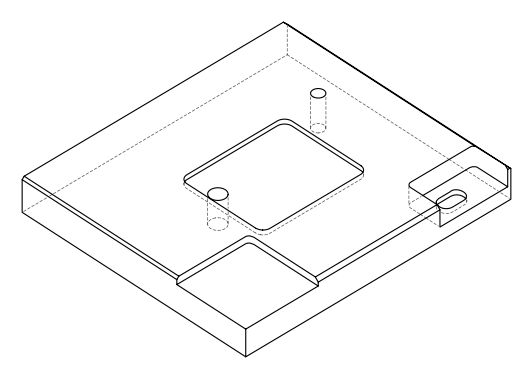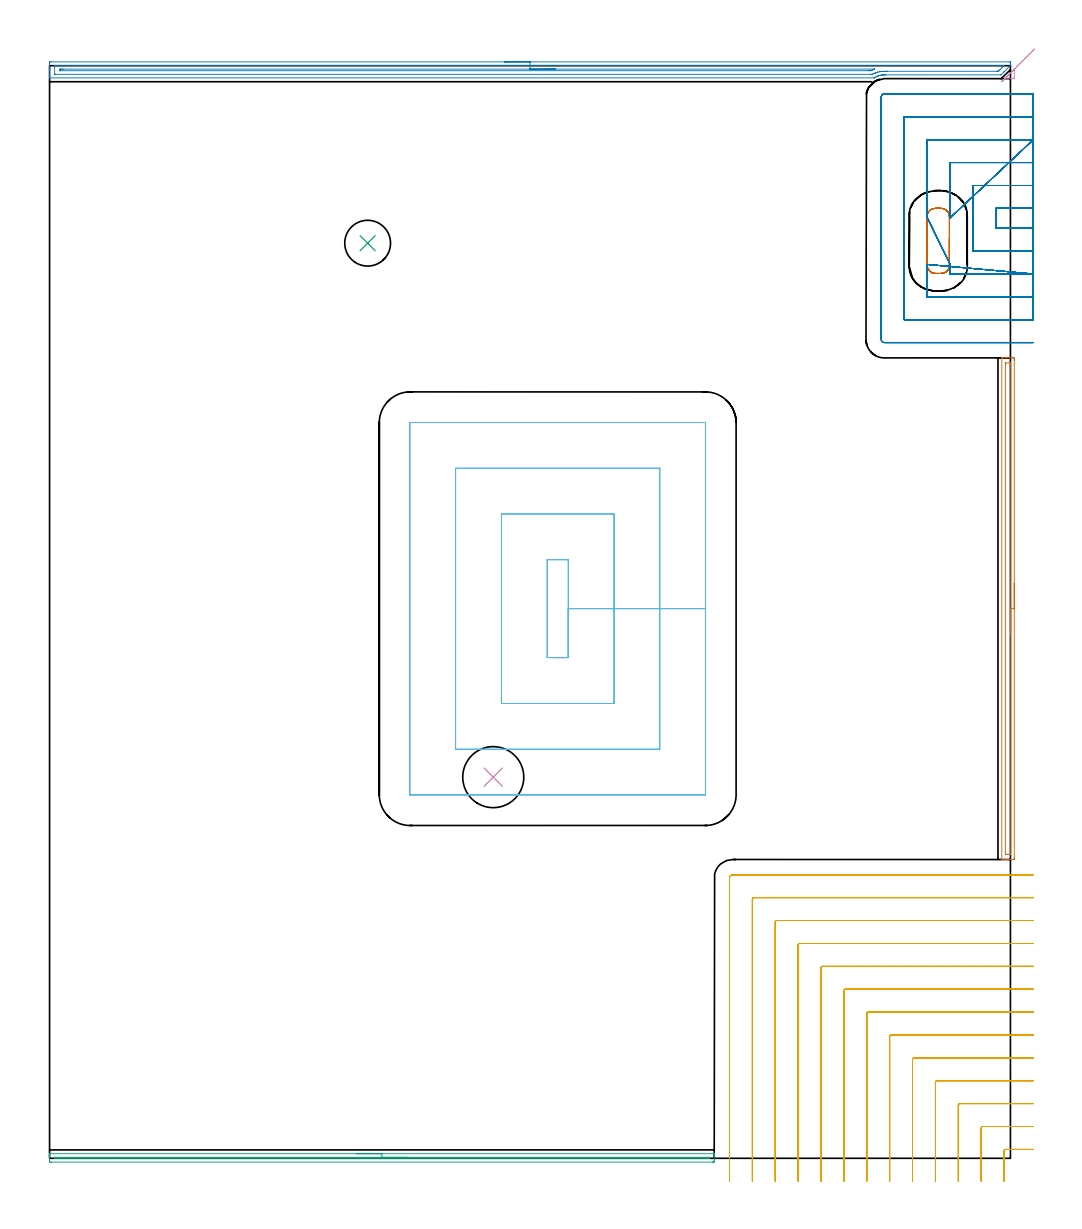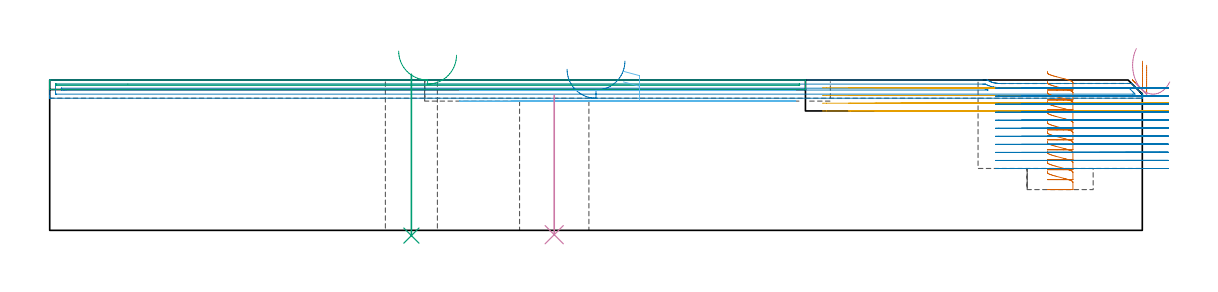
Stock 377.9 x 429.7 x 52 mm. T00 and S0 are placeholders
(PLAN: 10 operations, 6 tool changes, 68.7 min)
(1 AREA_MILL | FG_CHAMFER_SURFACE | UGT0205_001 | 3.34 min | 2449 mm3)
(2 AREA_MILL_1 | FG_CHAMFER_SURFACE_1 | UGT0205_001 | 8.8 min | 7500 mm3)
(3 AREA_MILL_2 | FG_CHAMFER_SURFACE_2 | UGT0205_001 | 4.33 min | 1440 mm3)
(4 AREA_MILL_3 | FG_CHAMFER_SURFACE_3 | UGT0205_001 | 0.19 min | 32 mm3)
(5 MILL_CORNER_NOTCH_RECTANGULAR | CORNER_NOTCH_RECTANGULAR | NXT0201_011 | Follow Part, ap 3, ae 75% | 14.98 min | 146317 mm3)
(6 MILL_RECTANGULAR_POCKET | POCKET_RECTANGULAR_STRAIGHT | UGT0201_106 | Follow Part, ap 6, ae 75% | 5.39 min | 173737 mm3)
(7 MILL_RECTANGULAR_POCKET_1 | POCKET_RECTANGULAR_STRAIGHT_1 | UGT0201_103 | Follow Part, ap 3.5, ae 75% | 2.52 min | 30780 mm3)
(8 MILL_SLOT | SLOT_PARTIAL_RECTANGULAR | NXT0201_011 | Follow Part, ap 3, ae 75% | 28.76 min | 165200 mm3)
(9 INDEXABLE_INSERT_DRILL_THROUGH_HOLE_FROM_SOLID | STEP1HOLE | NXT0302_007 | 0.22 min | 13241 mm3)
(10 INDEXABLE_INSERT_DRILL_THROUGH_HOLE_FROM_SOLID_1 | STEP1HOLE_1 | UGT0302_003 | 0.2 min | 20180 mm3)
(TOOL UGT0205_001 | Chamfer Mill 20 x 3 x 45 deg. | D20 FL50 Z2)
(TOOL NXT0201_011 | ENDMILL 12mm [2P460-1200-NA 1630] | D12 FL38 Z6)
(TOOL UGT0201_106 | End Mill 24 mm | D24 FL25 Z2)
(TOOL UGT0201_103 | End Mill 14 mm | D14 FL19 Z2)
(TOOL NXT0302_007 | Index. Insert Drill 18mm [880-D1800L25-05] | D18 PA176 FL90 Z2)
(TOOL UGT0302_003 | Indexable Insert Drill 24mm | D24 PA180 FL50 Z2)
(OP 1 AREA_MILL)
G17 G21 G94 G90
T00 M6
G54
G17 G0 G90 X379.4 Y226.15 S1061 M3
G43 Z62. H0
Z57.1
G94 G1 Y226.112 Z56.228 F250.
Y225.998 Z55.364
Y225.809 Z54.512
Y225.547 Z53.68
Y225.213 Z52.874
Y224.81 Z52.1
Y224.342 Z51.364
Y223.81 Z50.672
Y223.221 Z50.029
Y222.578 Z49.44
Y221.886 Z48.908
Y221.15 Z48.44
Y220.376 Z48.037
Y219.57 Z47.703
Y218.738 Z47.441
Y217.886 Z47.252
Y217.022 Z47.138
Y216.15 Z47.1
Y118.091
X379.398 Y117.809
X379.393 Y117.51 Z47.102
X379.123 Y117.5 Z47.373
X378.83 Z47.665
X378.254 Z48.241
X377.668 Z48.829
X377.385 Z49.112
X376.799 Z49.697
X376.515 Z49.98
X375.948 Z50.551
X374.681 Z51.818
X374.59 Y117.501 Z51.902
X374.555 Y117.502 Z51.936
X374.503 Y117.51 Z51.988
X374.5 Y117.646 Z52.
Y314.655
X374.503 Y314.79 Z51.988
X374.589 Y314.798 Z51.903
X374.681 Y314.8 Z51.818
X375.345 Z51.154
X375.948 Z50.552
X376.515 Z49.98
X376.799 Z49.697
X377.385 Z49.112
X377.668 Z48.829
X378.254 Z48.241
X378.83 Z47.665
X379.123 Y314.797 Z47.373
X379.393 Y314.79 Z47.102
X379.398 Y314.491 Z47.1
X379.4 Y314.209
Y313.924
Y216.15
X377.986 Z48.514
X377.985 Y119.874 Z48.515
X377.984 Y119.566 Z48.516
X377.982 Y119.528 Z48.518
X377.98 Y119.516 Z48.52
X377.967 Y119.51 Z48.533
X377.871 Y119.505 Z48.629
X377.749 Y119.501 Z48.751
X376.515 Y119.5 Z49.985
X376.009 Y119.502 Z50.491
X375.936 Y119.507 Z50.564
X375.923 Y119.509 Z50.577
X375.921 Y119.533 Z50.579
X375.917 Y119.597 Z50.583
X375.915 Y119.874 Z50.585
Y312.426
X375.917 Y312.734 Z50.583
X375.918 Y312.772 Z50.582
X375.92 Y312.784 Z50.58
X375.933 Y312.79 Z50.567
X376.029 Y312.795 Z50.471
X376.151 Y312.799 Z50.349
X377.385 Y312.8 Z49.115
X377.891 Y312.798 Z48.609
X377.964 Y312.793 Z48.536
X377.977 Y312.791 Z48.523
X377.979 Y312.767 Z48.521
X377.983 Y312.703 Z48.517
X377.985 Y312.426 Z48.515
X377.986 Y216.15 Z48.514
Y215.278 Z48.552
Y214.414 Z48.666
Y213.562 Z48.855
Y212.73 Z49.117
Y211.924 Z49.451
Y211.15 Z49.854
Y210.414 Z50.323
Y209.722 Z50.854
Y209.079 Z51.443
Y208.49 Z52.086
Y207.958 Z52.778
Y207.49 Z53.514
Y207.087 Z54.288
Y206.753 Z55.094
Y206.491 Z55.926
Y206.302 Z56.778
Y206.188 Z57.643
Y206.15 Z58.514
G0 Z62.
M5
M2
(OP 2 AREA_MILL_1)
G17 G21 G94 G90
T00 M6
G54
G17 G0 G90 X178.95 Y431.2 S1061 M3
G43 Z62. H0
Z55.7
G94 G1 X178.988 Z54.828 F250.
X179.102 Z53.964
X179.291 Z53.112
X179.553 Z52.28
X179.887 Z51.474
X180.29 Z50.7
X180.758 Z49.964
X181.29 Z49.272
X181.879 Z48.629
X182.522 Z48.04
X183.214 Z47.508
X183.95 Z47.04
X184.724 Z46.637
X185.53 Z46.303
X186.362 Z46.041
X187.214 Z45.852
X188.078 Z45.738
X188.95 Z45.7
X377.739
X377.837 Y431.196 Z45.703
X377.89 Y431.192 Z45.706
X377.9 Y430.948 Z45.951
Y430.459 Z46.44
X377.892 Y429.819 Z47.08
X377.89 Y429.801 Z47.098
X377.739 Y429.641 Z47.259
X377.554 Y429.454 Z47.445
X375.428 Y427.327 Z49.572
X375.267 Y427.165 Z49.731
X375.209 Y427.108 Z49.789
X374.286 Y426.186 Z50.714
X374.194 Y426.106 Z50.793
X374.168 Y426.1 Z50.8
X328.802 Y426.097
X328.678 Z50.801
X328.327 Y426.096 Z50.8
X328.198 Y426.092 Z50.803
X328.181 Y426.091
X328.064 Y426.086
X327.992 Y426.085 Z50.807
X327.544 Y426.05 Z50.844
X327.306 Y426.016 Z50.876
X327.226 Y426.007 Z50.889
X327.096 Y425.99 Z50.909
X326.649 Y425.899 Z51.001
X326.204 Y425.78 Z51.119
X325.967 Y425.704 Z51.195
X325.864 Y425.671 Z51.228
X325.701 Y425.603 Z51.297
X325.52 Y425.526 Z51.371
X325.454 Y425.499 Z51.4
X325.309 Y425.439 Z51.46
X325.225 Y425.396 Z51.502
X325.074 Y425.319 Z51.577
X324.858 Y425.211 Z51.687
X324.384 Y424.938 Z51.958
X324.316 Y424.904 Z51.989
X324.182 Y424.9 Z52.
X0.161
X0.057 Y424.904 Z51.99
X0.032 Y424.916 Z51.977
X0.01 Y424.934 Z51.958
X0. Y425.259 Z51.64
Y425.641 Z51.259
Y426.281 Z50.614
Y427.485 Z49.412
Y428.05 Z48.844
Y430.422 Z46.475
X0.003 Y430.704 Z46.192
X0.009 Y431.191 Z45.705
X0.113 Y431.194 Z45.703
X0.608 Y431.2 Z45.7
X188.95
Y429.786 Z47.114
X374.648 Y429.785 Z47.115
X375.392 Y429.779 Z47.121
X375.038 Y429.399 Z47.501
X374.886 Y429.241 Z47.659
X374.614 Y428.964 Z47.936
X373.711 Y428.061 Z48.839
X373.265 Y427.618 Z49.282
X373.2 Y427.557 Z49.343
X373.161 Y427.523 Z49.377
X373.099 Y427.521 Z49.379
X372.829 Y427.517 Z49.383
X372.477 Y427.515 Z49.385
X329.633 Y427.513 Z49.387
X329.091 Y427.512 Z49.388
X328.743 Y427.51 Z49.39
X328.198 Y427.503 Z49.397
X327.867 Y427.493 Z49.407
X327.306 Y427.45 Z49.45
X327.05 Y427.419 Z49.481
X326.413 Y427.316 Z49.584
X326.287 Y427.29 Z49.61
X325.734 Y427.165 Z49.735
X325.565 Y427.121 Z49.779
X325.545 Y427.116 Z49.784
X325.52 Y427.108 Z49.792
X324.895 Y426.901 Z49.999
X324.783 Y426.857 Z50.043
X324.628 Y426.794 Z50.106
X324.267 Y426.638 Z50.262
X323.735 Y426.384 Z50.516
X323.663 Y426.352 Z50.548
X323.591 Y426.321 Z50.579
X323.486 Y426.319 Z50.581
X323.272 Y426.316 Z50.584
X322.843 Y426.314 Z50.586
X322.809
X2.171 Y426.315 Z50.585
X2.078 Y426.316 Z50.584
X2.032 Y426.318 Z50.582
X2.015 Y426.321 Z50.579
X2.01 Y426.331 Z50.569
X2.006 Y426.436 Z50.464
X2.001 Y426.669 Z50.231
X2. Y429.324 Z47.576
X2.005 Y429.713 Z47.187
X2.009 Y429.765 Z47.135
X2.013 Y429.78 Z47.12
X2.019 Y429.781 Z47.119
X2.071 Y429.784 Z47.116
X2.178 Y429.785 Z47.115
X2.393 Y429.786 Z47.114
X188.95
Y428.372 Z48.528
X324.359 Y428.371 Z48.529
X324.409 Y428.37 Z48.53
X324.533 Y428.365 Z48.535
X324.429 Y428.319 Z48.581
X324.377 Y428.299 Z48.601
X323.997 Y428.164 Z48.736
X323.735 Y428.067 Z48.833
X323.723 Y428.062 Z48.838
X323.694 Y428.05 Z48.85
X323.102 Y427.793 Z49.107
X322.994 Y427.748 Z49.152
X322.961 Y427.736 Z49.164
X322.923 Y427.733 Z49.167
X322.843 Y427.731 Z49.169
X322.274 Y427.729 Z49.171
X321.95
X4.178
X4.07 Y427.73 Z49.17
X4.032 Y427.733 Z49.167
X4.017 Y427.734 Z49.166
X4.01 Y427.757 Z49.143
X4.006 Y427.873 Z49.027
X4.004 Y428.05 Z48.85
X4.008 Y428.218 Z48.682
X4.025 Y428.365 Z48.535
X4.178 Y428.366 Z48.534
X4.747 Y428.371 Z48.529
X5.071
X5.639 Y428.372 Z48.528
X188.95
X189.822 Z48.566
X190.686 Z48.68
X191.538 Z48.869
X192.37 Z49.132
X193.176 Z49.465
X193.95 Z49.868
X194.686 Z50.337
X195.378 Z50.868
X196.021 Z51.457
X196.61 Z52.101
X197.142 Z52.793
X197.61 Z53.528
X198.013 Z54.302
X198.347 Z55.108
X198.609 Z55.94
X198.798 Z56.792
X198.912 Z57.657
X198.95 Z58.528
G0 Z62.
M5
M2
(OP 3 AREA_MILL_2)
G17 G21 G94 G90
T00 M6
G54
G17 G0 G90 X120.7 Y1.8 S1061 M3
G43 Z62. H0
G94 G1 X120.738 Z61.128 F250.
X120.852 Z60.263
X121.041 Z59.412
X121.303 Z58.58
X121.637 Z57.774
X122.04 Z57.
X122.508 Z56.264
X123.04 Z55.572
X123.629 Z54.929
X124.272 Z54.339
X124.964 Z53.808
X125.7 Z53.34
X126.474 Z52.937
X127.28 Z52.603
X128.112 Z52.341
X128.963 Z52.152
X129.828 Z52.038
X130.7 Z52.
X261.22
X261.39 Y1.797 Z51.988
X261.398 Y1.665 Z51.857
X261.4 Y1.527 Z51.726
Y1.289 Z51.489
Y0.587 Z50.781
Y-0.638 Z49.559
X261.396 Y-1.16 Z49.034
X261.39 Y-1.492 Z48.703
X261.118 Y-1.497 Z48.7
X260.773 Y-1.5
X0.627
X0.282 Y-1.497
X0.01 Y-1.492 Z48.703
X0. Y-1.16 Z49.034
Y-0.638 Z49.559
Y-0.287 Z49.909
Y0.236 Z50.432
Y0.587 Z50.781
Y1.289 Z51.489
Y1.527 Z51.726
X0.002 Y1.665 Z51.857
X0.01 Y1.797 Z51.988
X0.18 Y1.8 Z52.
X130.7
Y0.386 Z50.586
X259.191 Y0.385 Z50.585
X259.341 Y0.384 Z50.584
X259.378 Y0.381 Z50.581
X259.389 Y0.379 Z50.579
X259.392 Y0.37 Z50.57
X259.396 Y0.338 Z50.538
X259.398 Y0.183 Z50.383
X259.392 Y-0.052 Z50.148
X259.39 Y-0.075 Z50.125
X259.346 Y-0.079 Z50.121
X259.226 Y-0.082 Z50.118
X258.985 Y-0.085 Z50.115
X2.209 Y-0.086 Z50.114
X2.059 Y-0.084 Z50.116
X2.022 Y-0.081 Z50.119
X2.011 Y-0.079 Z50.121
X2.008 Y-0.071 Z50.129
X2.004 Y-0.038 Z50.162
X2.006 Y0.113 Z50.313
X2.025 Y0.379 Z50.579
X2.305 Y0.384 Z50.584
X2.415 Y0.385 Z50.585
X27.027 Y0.386 Z50.586
X130.7
X131.572 Z50.624
X132.436 Z50.738
X133.288 Z50.926
X134.12 Z51.189
X134.926 Z51.523
X135.7 Z51.925
X136.436 Z52.394
X137.128 Z52.925
X137.771 Z53.515
X138.36 Z54.158
X138.891 Z54.85
X139.36 Z55.586
X139.763 Z56.36
X140.097 Z57.165
X140.359 Z57.997
X140.548 Z58.849
X140.662 Z59.714
X140.7 Z60.586
G0 Z62.
M5
M2
(OP 4 AREA_MILL_3)
G17 G21 G94 G90
T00 M6
G54
G17 G0 G90 X375.859 Y424.759 S1061 M3
G43 Z62.888 H0
G94 G1 X375.525 Y424.425 Z62.155 F250.
X375.238 Y424.138 Z61.383
X374.999 Y423.899 Z60.578
X374.811 Y423.711 Z59.748
X374.675 Y423.575 Z58.897
X374.591 Y423.491 Z58.032
X374.562 Y423.462 Z57.161
X374.586 Y423.486 Z56.289
X374.663 Y423.563 Z55.424
X374.794 Y423.694 Z54.571
X374.977 Y423.877 Z53.738
X375.21 Y424.11 Z52.931
X375.493 Y424.393 Z52.155
X375.822 Y424.722 Z51.417
X376.195 Y425.095 Z50.722
X376.609 Y425.509 Z50.077
X377.062 Y425.962 Z49.484
X377.55 Y426.45 Z48.95
X379.176 Y428.075 Z47.323
X379.323 Y428.217 Z47.174
X379.392 Y428.281 Z47.104
X379.4 Y428.075 Z47.1
Y428.023
Y424.86
X379.395 Y424.677 Z47.105
X379.392 Y424.601 Z47.106
X376.033 Y424.6 Z50.464
X375.713 Y424.602 Z50.784
X375.782 Y424.677 Z50.716
X376.221 Y425.12 Z50.279
X377.55 Y426.45 Z48.95
X378.069 Y426.969 Z48.478
X378.615 Y427.515 Z48.071
X379.183 Y428.083 Z47.734
X379.771 Y428.671 Z47.468
X380.373 Y429.272 Z47.275
X380.984 Y429.884 Z47.157
X381.6 Y430.5 Z47.115
X382.216 Y431.116 Z47.149
X382.828 Y431.728 Z47.259
X383.431 Y432.331 Z47.444
X384.02 Y432.92 Z47.702
X384.591 Y433.491 Z48.032
X385.14 Y434.04 Z48.432
X385.662 Y434.561 Z48.897
X386.153 Y435.053 Z49.425
X386.609 Y435.509 Z50.011
X387.028 Y435.928 Z50.652
X387.406 Y436.306 Z51.341
G0 Z62.
M5
M2
(OP 5 MILL_CORNER_NOTCH_RECTANGULAR)
G17 G21 G94 G90
T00 M6
G54
G17 G0 G90 X386.9 Y3.5 S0 M3
G43 Z62.001 H1
Z49.325
G94 G1 X383.9 F250.
X375.993 F500.
G3 X375.4 Y2.907 R0.6
G1 Y-6.
Y-9. F250.
G0 Z62.001
X386.9 Y12.5
Z49.325
G1 X383.9
X366.993 F500.
G3 X366.4 Y11.907 R0.6
G1 Y-6.
Y-9. F250.
G0 Z62.001
X386.9 Y21.5
Z49.325
G1 X383.9
X357.994 F500.
G3 X357.4 Y20.906 R0.6
G1 Y-6.
Y-9. F250.
G0 Z62.001
X386.9 Y30.5
Z49.325
G1 X383.9
X348.994 F500.
G3 X348.4 Y29.906 R0.6
G1 Y-6.
Y-9. F250.
G0 Z62.001
X386.9 Y39.5
Z49.325
G1 X383.9
X339.994 F500.
G3 X339.4 Y38.906 R0.6
G1 Y-6.
Y-9. F250.
G0 Z62.001
X386.9 Y48.5
Z49.325
G1 X383.9
X330.995 F500.
G3 X330.4 Y47.905 R0.6
G1 Y-6.
Y-9. F250.
G0 Z62.001
X386.9 Y57.5
Z49.325
G1 X383.9
X321.995 F500.
G3 X321.4 Y56.905 R0.6
G1 Y-6.
Y-9. F250.
G0 Z62.001
X386.9 Y66.5
Z49.325
G1 X383.9
X312.995 F500.
G3 X312.4 Y65.905 R0.6
G1 Y-6.
Y-9. F250.
G0 Z62.001
X386.9 Y75.5
Z49.325
G1 X383.9
X303.995 F500.
G3 X303.4 Y74.905 R0.6
G1 Y-6.
Y-9. F250.
G0 Z62.001
X386.9 Y84.5
Z49.325
G1 X383.9
X294.996 F500.
G3 X294.4 Y83.904 R0.6
G1 Y-6.
Y-9. F250.
G0 Z62.001
X386.9 Y93.5
Z49.325
G1 X383.9
X285.996 F500.
G3 X285.4 Y92.904 R0.6
G1 Y-6.
Y-9. F250.
G0 Z62.001
X386.9 Y102.5
Z49.325
G1 X383.9
X276.996 F500.
G3 X276.4 Y101.904 R0.6
G1 Y-6.
Y-9. F250.
G0 Z62.001
X386.9 Y111.5
Z49.325
G1 X383.9
X268.7 F500.
G3 X267.4 Y110.2 R1.3
G1 Y-6.
Y-9. F250.
G0 Z62.001
X386.9 Y3.5
Z46.65
G1 X383.9
X375.993 F500.
G3 X375.4 Y2.907 R0.6
G1 Y-6.
Y-9. F250.
G0 Z62.001
X386.9 Y12.5
Z46.65
G1 X383.9
X366.993 F500.
G3 X366.4 Y11.907 R0.6
G1 Y-6.
Y-9. F250.
G0 Z62.001
X386.9 Y21.5
Z46.65
G1 X383.9
X357.994 F500.
G3 X357.4 Y20.906 R0.6
G1 Y-6.
Y-9. F250.
G0 Z62.001
X386.9 Y30.5
Z46.65
G1 X383.9
X348.994 F500.
G3 X348.4 Y29.906 R0.6
G1 Y-6.
Y-9. F250.
G0 Z62.001
X386.9 Y39.5
Z46.65
G1 X383.9
X339.994 F500.
G3 X339.4 Y38.906 R0.6
G1 Y-6.
Y-9. F250.
G0 Z62.001
X386.9 Y48.5
Z46.65
G1 X383.9
X330.995 F500.
G3 X330.4 Y47.905 R0.6
G1 Y-6.
Y-9. F250.
G0 Z62.001
X386.9 Y57.5
Z46.65
G1 X383.9
X321.995 F500.
G3 X321.4 Y56.905 R0.6
G1 Y-6.
Y-9. F250.
G0 Z62.001
X386.9 Y66.5
Z46.65
G1 X383.9
X312.995 F500.
G3 X312.4 Y65.905 R0.6
G1 Y-6.
Y-9. F250.
G0 Z62.001
X386.9 Y75.5
Z46.65
G1 X383.9
X303.995 F500.
G3 X303.4 Y74.905 R0.6
G1 Y-6.
Y-9. F250.
G0 Z62.001
X386.9 Y84.5
Z46.65
G1 X383.9
X294.996 F500.
G3 X294.4 Y83.904 R0.6
G1 Y-6.
Y-9. F250.
G0 Z62.001
X386.9 Y93.5
Z46.65
G1 X383.9
X285.996 F500.
G3 X285.4 Y92.904 R0.6
G1 Y-6.
Y-9. F250.
G0 Z62.001
X386.9 Y102.5
Z46.65
G1 X383.9
X276.996 F500.
G3 X276.4 Y101.904 R0.6
G1 Y-6.
Y-9. F250.
G0 Z62.001
X386.9 Y111.5
Z46.65
G1 X383.9
X268.7 F500.
G3 X267.4 Y110.2 R1.3
G1 Y-6.
Y-9. F250.
G0 Z62.001
X386.9 Y3.5
Z43.975
G1 X383.9
X375.993 F500.
G3 X375.4 Y2.907 R0.6
G1 Y-6.
Y-9. F250.
G0 Z62.001
X386.9 Y12.5
Z43.975
G1 X383.9
X366.993 F500.
G3 X366.4 Y11.907 R0.6
G1 Y-6.
Y-9. F250.
G0 Z62.001
X386.9 Y21.5
Z43.975
G1 X383.9
X357.994 F500.
G3 X357.4 Y20.906 R0.6
G1 Y-6.
Y-9. F250.
G0 Z62.001
X386.9 Y30.5
Z43.975
G1 X383.9
X348.994 F500.
G3 X348.4 Y29.906 R0.6
G1 Y-6.
Y-9. F250.
G0 Z62.001
X386.9 Y39.5
Z43.975
G1 X383.9
X339.994 F500.
G3 X339.4 Y38.906 R0.6
G1 Y-6.
Y-9. F250.
G0 Z62.001
X386.9 Y48.5
Z43.975
G1 X383.9
X330.995 F500.
G3 X330.4 Y47.905 R0.6
G1 Y-6.
Y-9. F250.
G0 Z62.001
X386.9 Y57.5
Z43.975
G1 X383.9
X321.995 F500.
G3 X321.4 Y56.905 R0.6
G1 Y-6.
Y-9. F250.
G0 Z62.001
X386.9 Y66.5
Z43.975
G1 X383.9
X312.995 F500.
G3 X312.4 Y65.905 R0.6
G1 Y-6.
Y-9. F250.
G0 Z62.001
X386.9 Y75.5
Z43.975
G1 X383.9
X303.995 F500.
G3 X303.4 Y74.905 R0.6
G1 Y-6.
Y-9. F250.
G0 Z62.001
X386.9 Y84.5
Z43.975
G1 X383.9
X294.996 F500.
G3 X294.4 Y83.904 R0.6
G1 Y-6.
Y-9. F250.
G0 Z62.001
X386.9 Y93.5
Z43.975
G1 X383.9
X285.996 F500.
G3 X285.4 Y92.904 R0.6
G1 Y-6.
Y-9. F250.
G0 Z62.001
X386.9 Y102.5
Z43.975
G1 X383.9
X276.996 F500.
G3 X276.4 Y101.904 R0.6
G1 Y-6.
Y-9. F250.
G0 Z62.001
X386.9 Y111.5
Z43.975
G1 X383.9
X268.7 F500.
G3 X267.4 Y110.2 R1.3
G1 Y-6.
Y-9. F250.
G0 Z62.001
X386.9 Y3.5
Z41.3
G1 X383.9
X375.993 F500.
G3 X375.4 Y2.907 R0.6
G1 Y-6.
Y-9. F250.
G0 Z62.001
X386.9 Y12.5
Z41.3
G1 X383.9
X366.993 F500.
G3 X366.4 Y11.907 R0.6
G1 Y-6.
Y-9. F250.
G0 Z62.001
X386.9 Y21.5
Z41.3
G1 X383.9
X357.994 F500.
G3 X357.4 Y20.906 R0.6
G1 Y-6.
Y-9. F250.
G0 Z62.001
X386.9 Y30.5
Z41.3
G1 X383.9
X348.994 F500.
G3 X348.4 Y29.906 R0.6
G1 Y-6.
Y-9. F250.
G0 Z62.001
X386.9 Y39.5
Z41.3
G1 X383.9
X339.994 F500.
G3 X339.4 Y38.906 R0.6
G1 Y-6.
Y-9. F250.
G0 Z62.001
X386.9 Y48.5
Z41.3
G1 X383.9
X330.995 F500.
G3 X330.4 Y47.905 R0.6
G1 Y-6.
Y-9. F250.
G0 Z62.001
X386.9 Y57.5
Z41.3
G1 X383.9
X321.995 F500.
G3 X321.4 Y56.905 R0.6
G1 Y-6.
Y-9. F250.
G0 Z62.001
X386.9 Y66.5
Z41.3
G1 X383.9
X312.995 F500.
G3 X312.4 Y65.905 R0.6
G1 Y-6.
Y-9. F250.
G0 Z62.001
X386.9 Y75.5
Z41.3
G1 X383.9
X303.995 F500.
G3 X303.4 Y74.905 R0.6
G1 Y-6.
Y-9. F250.
G0 Z62.001
X386.9 Y84.5
Z41.3
G1 X383.9
X294.996 F500.
G3 X294.4 Y83.904 R0.6
G1 Y-6.
Y-9. F250.
G0 Z62.001
X386.9 Y93.5
Z41.3
G1 X383.9
X285.996 F500.
G3 X285.4 Y92.904 R0.6
G1 Y-6.
Y-9. F250.
G0 Z62.001
X386.9 Y102.5
Z41.3
G1 X383.9
X276.996 F500.
G3 X276.4 Y101.904 R0.6
G1 Y-6.
Y-9. F250.
G0 Z62.001
X386.9 Y111.5
Z41.3
G1 X383.9
X268.7 F500.
G3 X267.4 Y110.2 R1.3
G1 Y-6.
Y-9. F250.
G0 Z62.001
M5
M2
(OP 6 MILL_RECTANGULAR_POCKET)
G17 G21 G94 G90
T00 M6
G54
G17 G0 G90 X198.431 Y196.9 S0 M3
G43 Z62.001 H0
Z55.001
G94 G1 X204. Z53.508 F250.
Y216.15 Z48.35
Y235.4 F500.
X195.7
Y196.9
X204.
Y216.15
X222.
Y253.4
X177.7
Y178.9
X222.
Y216.15
X240.
Y271.4
X159.7
Y160.9
X240.
Y216.15
X258.
Y289.3
X257.995 Y289.355
X257.955 Y289.395
X257.9 Y289.4
X141.8
X141.745 Y289.395
X141.705 Y289.355
X141.7 Y289.3
Y143.
X141.705 Y142.945
X141.745 Y142.905
X141.8 Y142.9
X257.9
X257.955 Y142.905
X257.995 Y142.945
X258. Y143.
Y216.15
Y217.15
G0 X198.431 Y196.9 Z51.35
G1 X204. Z49.858 F250.
Y216.15 Z44.7
Y235.4 F500.
X195.7
Y196.9
X204.
Y216.15
X222.
Y253.4
X177.7
Y178.9
X222.
Y216.15
X240.
Y271.4
X159.7
Y160.9
X240.
Y216.15
X258.
Y289.3
X257.995 Y289.355
X257.955 Y289.395
X257.9 Y289.4
X141.8
X141.745 Y289.395
X141.705 Y289.355
X141.7 Y289.3
Y143.
X141.705 Y142.945
X141.745 Y142.905
X141.8 Y142.9
X257.9
X257.955 Y142.905
X257.995 Y142.945
X258. Y143.
Y216.15
Y217.15
G0 Z62.001
M5
M2
(OP 7 MILL_RECTANGULAR_POCKET_1)
G17 G21 G94 G90
T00 M6
G54
G17 G0 G90 X345.1 Y353.281 S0 M3
G43 Z62.001 H0
Z55.001
G94 G1 Y351.118 Z54.421 F250.
X345.162 Y350.64 Z54.292
X345.292 Y350.176 Z54.163
X345.489 Y349.735 Z54.033
X345.748 Y349.328 Z53.904
X346.063 Y348.963 Z53.775
X346.428 Y348.648 Z53.646
X346.835 Y348.389 Z53.516
X347.276 Y348.192 Z53.387
X347.74 Y348.062 Z53.258
X348.218 Y348. Z53.129
X350.782 Z52.442
X351.26 Y348.062 Z52.312
X351.724 Y348.192 Z52.183
X352.165 Y348.389 Z52.054
X352.572 Y348.648 Z51.925
X352.937 Y348.963 Z51.795
X353.252 Y349.328 Z51.666
X353.511 Y349.735 Z51.537
X353.708 Y350.176 Z51.408
X353.838 Y350.64 Z51.278
X353.9 Y351.118 Z51.149
Y351.3 Z51.101
Y360.8 Z48.555
Y370.3 F500.
G3 X350.6 Y373.6 R3.3
G1 X348.4
G3 X345.1 Y370.3 R3.3
G1 Y351.3
G3 X348.4 Y348. R3.3
G1 X350.6
G3 X353.9 Y351.3 R3.3
G1 Y360.8
Y361.8
G0 X345.1 Y353.281 Z51.555
G1 Y351.118 Z50.976 F250.
X345.162 Y350.64 Z50.846
X345.292 Y350.176 Z50.717
X345.489 Y349.735 Z50.588
X345.748 Y349.328 Z50.459
X346.063 Y348.963 Z50.329
X346.428 Y348.648 Z50.2
X346.835 Y348.389 Z50.071
X347.276 Y348.192 Z49.942
X347.74 Y348.062 Z49.812
X348.218 Y348. Z49.683
X350.782 Z48.996
X351.26 Y348.062 Z48.867
X351.724 Y348.192 Z48.738
X352.165 Y348.389 Z48.608
X352.572 Y348.648 Z48.479
X352.937 Y348.963 Z48.35
X353.252 Y349.328 Z48.221
X353.511 Y349.735 Z48.091
X353.708 Y350.176 Z47.962
X353.838 Y350.64 Z47.833
X353.9 Y351.118 Z47.704
Y351.3 Z47.655
Y360.8 Z45.11
Y370.3 F500.
G3 X350.6 Y373.6 R3.3
G1 X348.4
G3 X345.1 Y370.3 R3.3
G1 Y351.3
G3 X348.4 Y348. R3.3
G1 X350.6
G3 X353.9 Y351.3 R3.3
G1 Y360.8
Y361.8
G0 X345.1 Y353.281 Z48.11
G1 Y351.118 Z47.53 F250.
X345.162 Y350.64 Z47.401
X345.292 Y350.176 Z47.272
X345.489 Y349.735 Z47.142
X345.748 Y349.328 Z47.013
X346.063 Y348.963 Z46.884
X346.428 Y348.648 Z46.755
X346.835 Y348.389 Z46.625
X347.276 Y348.192 Z46.496
X347.74 Y348.062 Z46.367
X348.218 Y348. Z46.238
X350.782 Z45.551
X351.26 Y348.062 Z45.421
X351.724 Y348.192 Z45.292
X352.165 Y348.389 Z45.163
X352.572 Y348.648 Z45.034
X352.937 Y348.963 Z44.904
X353.252 Y349.328 Z44.775
X353.511 Y349.735 Z44.646
X353.708 Y350.176 Z44.517
X353.838 Y350.64 Z44.387
X353.9 Y351.118 Z44.258
Y351.3 Z44.21
Y360.8 Z41.664
Y370.3 F500.
G3 X350.6 Y373.6 R3.3
G1 X348.4
G3 X345.1 Y370.3 R3.3
G1 Y351.3
G3 X348.4 Y348. R3.3
G1 X350.6
G3 X353.9 Y351.3 R3.3
G1 Y360.8
Y361.8
G0 X345.1 Y353.281 Z44.664
G1 Y351.118 Z44.085 F250.
X345.162 Y350.64 Z43.955
X345.292 Y350.176 Z43.826
X345.489 Y349.735 Z43.697
X345.748 Y349.328 Z43.568
X346.063 Y348.963 Z43.438
X346.428 Y348.648 Z43.309
X346.835 Y348.389 Z43.18
X347.276 Y348.192 Z43.051
X347.74 Y348.062 Z42.921
X348.218 Y348. Z42.792
X350.782 Z42.105
X351.26 Y348.062 Z41.976
X351.724 Y348.192 Z41.847
X352.165 Y348.389 Z41.717
X352.572 Y348.648 Z41.588
X352.937 Y348.963 Z41.459
X353.252 Y349.328 Z41.33
X353.511 Y349.735 Z41.2
X353.708 Y350.176 Z41.071
X353.838 Y350.64 Z40.942
X353.9 Y351.118 Z40.813
Y351.3 Z40.764
Y360.8 Z38.219
Y370.3 F500.
G3 X350.6 Y373.6 R3.3
G1 X348.4
G3 X345.1 Y370.3 R3.3
G1 Y351.3
G3 X348.4 Y348. R3.3
G1 X350.6
G3 X353.9 Y351.3 R3.3
G1 Y360.8
Y361.8
G0 X345.1 Y353.281 Z41.219
G1 Y351.118 Z40.639 F250.
X345.162 Y350.64 Z40.51
X345.292 Y350.176 Z40.381
X345.489 Y349.735 Z40.251
X345.748 Y349.328 Z40.122
X346.063 Y348.963 Z39.993
X346.428 Y348.648 Z39.864
X346.835 Y348.389 Z39.734
X347.276 Y348.192 Z39.605
X347.74 Y348.062 Z39.476
X348.218 Y348. Z39.347
X350.782 Z38.66
X351.26 Y348.062 Z38.53
X351.724 Y348.192 Z38.401
X352.165 Y348.389 Z38.272
X352.572 Y348.648 Z38.143
X352.937 Y348.963 Z38.013
X353.252 Y349.328 Z37.884
X353.511 Y349.735 Z37.755
X353.708 Y350.176 Z37.626
X353.838 Y350.64 Z37.496
X353.9 Y351.118 Z37.367
Y351.3 Z37.319
Y360.8 Z34.773
Y370.3 F500.
G3 X350.6 Y373.6 R3.3
G1 X348.4
G3 X345.1 Y370.3 R3.3
G1 Y351.3
G3 X348.4 Y348. R3.3
G1 X350.6
G3 X353.9 Y351.3 R3.3
G1 Y360.8
Y361.8
G0 X345.1 Y353.281 Z37.773
G1 Y351.118 Z37.194 F250.
X345.162 Y350.64 Z37.064
X345.292 Y350.176 Z36.935
X345.489 Y349.735 Z36.806
X345.748 Y349.328 Z36.677
X346.063 Y348.963 Z36.547
X346.428 Y348.648 Z36.418
X346.835 Y348.389 Z36.289
X347.276 Y348.192 Z36.16
X347.74 Y348.062 Z36.03
X348.218 Y348. Z35.901
X350.782 Z35.214
X351.26 Y348.062 Z35.085
X351.724 Y348.192 Z34.956
X352.165 Y348.389 Z34.826
X352.572 Y348.648 Z34.697
X352.937 Y348.963 Z34.568
X353.252 Y349.328 Z34.439
X353.511 Y349.735 Z34.309
X353.708 Y350.176 Z34.18
X353.838 Y350.64 Z34.051
X353.9 Y351.118 Z33.922
Y351.3 Z33.873
Y360.8 Z31.328
Y370.3 F500.
G3 X350.6 Y373.6 R3.3
G1 X348.4
G3 X345.1 Y370.3 R3.3
G1 Y351.3
G3 X348.4 Y348. R3.3
G1 X350.6
G3 X353.9 Y351.3 R3.3
G1 Y360.8
Y361.8
G0 X345.1 Y353.281 Z34.328
G1 Y351.118 Z33.748 F250.
X345.162 Y350.64 Z33.619
X345.292 Y350.176 Z33.49
X345.489 Y349.735 Z33.36
X345.748 Y349.328 Z33.231
X346.063 Y348.963 Z33.102
X346.428 Y348.648 Z32.973
X346.835 Y348.389 Z32.843
X347.276 Y348.192 Z32.714
X347.74 Y348.062 Z32.585
X348.218 Y348. Z32.456
X350.782 Z31.769
X351.26 Y348.062 Z31.639
X351.724 Y348.192 Z31.51
X352.165 Y348.389 Z31.381
X352.572 Y348.648 Z31.252
X352.937 Y348.963 Z31.122
X353.252 Y349.328 Z30.993
X353.511 Y349.735 Z30.864
X353.708 Y350.176 Z30.735
X353.838 Y350.64 Z30.605
X353.9 Y351.118 Z30.476
Y351.3 Z30.428
Y360.8 Z27.882
Y370.3 F500.
G3 X350.6 Y373.6 R3.3
G1 X348.4
G3 X345.1 Y370.3 R3.3
G1 Y351.3
G3 X348.4 Y348. R3.3
G1 X350.6
G3 X353.9 Y351.3 R3.3
G1 Y360.8
Y361.8
G0 X345.1 Y353.281 Z30.882
G1 Y351.118 Z30.303 F250.
X345.162 Y350.64 Z30.173
X345.292 Y350.176 Z30.044
X345.489 Y349.735 Z29.915
X345.748 Y349.328 Z29.786
X346.063 Y348.963 Z29.656
X346.428 Y348.648 Z29.527
X346.835 Y348.389 Z29.398
X347.276 Y348.192 Z29.269
X347.74 Y348.062 Z29.139
X348.218 Y348. Z29.01
X350.782 Z28.323
X351.26 Y348.062 Z28.194
X351.724 Y348.192 Z28.065
X352.165 Y348.389 Z27.935
X352.572 Y348.648 Z27.806
X352.937 Y348.963 Z27.677
X353.252 Y349.328 Z27.548
X353.511 Y349.735 Z27.418
X353.708 Y350.176 Z27.289
X353.838 Y350.64 Z27.16
X353.9 Y351.118 Z27.031
Y351.3 Z26.982
Y360.8 Z24.437
Y370.3 F500.
G3 X350.6 Y373.6 R3.3
G1 X348.4
G3 X345.1 Y370.3 R3.3
G1 Y351.3
G3 X348.4 Y348. R3.3
G1 X350.6
G3 X353.9 Y351.3 R3.3
G1 Y360.8
Y361.8
G0 X345.1 Y353.281 Z27.437
G1 Y351.118 Z26.857 F250.
X345.162 Y350.64 Z26.728
X345.292 Y350.176 Z26.599
X345.489 Y349.735 Z26.469
X345.748 Y349.328 Z26.34
X346.063 Y348.963 Z26.211
X346.428 Y348.648 Z26.082
X346.835 Y348.389 Z25.952
X347.276 Y348.192 Z25.823
X347.74 Y348.062 Z25.694
X348.218 Y348. Z25.565
X350.782 Z24.878
X351.26 Y348.062 Z24.748
X351.724 Y348.192 Z24.619
X352.165 Y348.389 Z24.49
X352.572 Y348.648 Z24.361
X352.937 Y348.963 Z24.231
X353.252 Y349.328 Z24.102
X353.511 Y349.735 Z23.973
X353.708 Y350.176 Z23.844
X353.838 Y350.64 Z23.714
X353.9 Y351.118 Z23.585
Y351.3 Z23.537
Y360.8 Z20.991
Y370.3 F500.
G3 X350.6 Y373.6 R3.3
G1 X348.4
G3 X345.1 Y370.3 R3.3
G1 Y351.3
G3 X348.4 Y348. R3.3
G1 X350.6
G3 X353.9 Y351.3 R3.3
G1 Y360.8
Y361.8
G0 X345.1 Y353.281 Z23.991
G1 Y351.118 Z23.412 F250.
X345.162 Y350.64 Z23.282
X345.292 Y350.176 Z23.153
X345.489 Y349.735 Z23.024
X345.748 Y349.328 Z22.895
X346.063 Y348.963 Z22.765
X346.428 Y348.648 Z22.636
X346.835 Y348.389 Z22.507
X347.276 Y348.192 Z22.378
X347.74 Y348.062 Z22.248
X348.218 Y348. Z22.119
X350.782 Z21.432
X351.26 Y348.062 Z21.303
X351.724 Y348.192 Z21.174
X352.165 Y348.389 Z21.044
X352.572 Y348.648 Z20.915
X352.937 Y348.963 Z20.786
X353.252 Y349.328 Z20.657
X353.511 Y349.735 Z20.527
X353.708 Y350.176 Z20.398
X353.838 Y350.64 Z20.269
X353.9 Y351.118 Z20.14
Y351.3 Z20.091
Y360.8 Z17.546
Y370.3 F500.
G3 X350.6 Y373.6 R3.3
G1 X348.4
G3 X345.1 Y370.3 R3.3
G1 Y351.3
G3 X348.4 Y348. R3.3
G1 X350.6
G3 X353.9 Y351.3 R3.3
G1 Y360.8
Y361.8
G0 X345.1 Y353.281 Z20.546
G1 Y351.118 Z19.966 F250.
X345.162 Y350.64 Z19.837
X345.292 Y350.176 Z19.708
X345.489 Y349.735 Z19.578
X345.748 Y349.328 Z19.449
X346.063 Y348.963 Z19.32
X346.428 Y348.648 Z19.191
X346.835 Y348.389 Z19.061
X347.276 Y348.192 Z18.932
X347.74 Y348.062 Z18.803
X348.218 Y348. Z18.674
X350.782 Z17.987
X351.26 Y348.062 Z17.857
X351.724 Y348.192 Z17.728
X352.165 Y348.389 Z17.599
X352.572 Y348.648 Z17.47
X352.937 Y348.963 Z17.34
X353.252 Y349.328 Z17.211
X353.511 Y349.735 Z17.082
X353.708 Y350.176 Z16.953
X353.838 Y350.64 Z16.823
X353.9 Y351.118 Z16.694
Y351.3 Z16.646
Y360.8 Z14.1
Y370.3 F500.
G3 X350.6 Y373.6 R3.3
G1 X348.4
G3 X345.1 Y370.3 R3.3
G1 Y351.3
G3 X348.4 Y348. R3.3
G1 X350.6
G3 X353.9 Y351.3 R3.3
G1 Y360.8
Y361.8
G0 Z62.001
M5
M2
(OP 8 MILL_SLOT)
G17 G21 G94 G90
T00 M6
G54
G17 G0 G90 X386.9 Y373.6 S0 M3
G43 Z62.001 H1
Z49.219
G94 G1 X383.9 F250.
X372.1 F500.
Y365.8
X383.9
X386.9 F250.
Y382.6
X383.9
X363.1 F500.
Y356.8
X383.9
X386.9 F250.
Y391.6
X383.9
X354.1 F500.
Y372.783
Y369.783 F250.
X386.9 Y400.6 F500.
X383.9 F250.
X345.1 F500.
Y373.033
Y370.033 F250.
X354.1 Y351.818 F500.
Y348.818 F250.
Y347.8 F500.
X383.9
X386.9 F250.
X345.1 Y351.548 F500.
Y348.548 F250.
Y338.8 F500.
X383.9
X386.9 F250.
Y409.6
X383.9
X336.1 F500.
Y329.8
X383.9
X386.9 F250.
Y418.6
X383.9
X328.3 F500.
G3 X327.1 Y417.4 R1.2
G1 Y322.
G3 X328.3 Y320.8 R1.2
G1 X383.9
X386.9 F250.
G0 Y373.6 Z46.437
G1 X383.9
X372.1 F500.
Y365.8
X383.9
X386.9 F250.
Y382.6
X383.9
X363.1 F500.
Y356.8
X383.9
X386.9 F250.
Y391.6
X383.9
X354.1 F500.
Y372.783
Y369.783 F250.
X386.9 Y400.6 F500.
X383.9 F250.
X345.1 F500.
Y373.033
Y370.033 F250.
X354.1 Y351.818 F500.
Y348.818 F250.
Y347.8 F500.
X383.9
X386.9 F250.
X345.1 Y351.548 F500.
Y348.548 F250.
Y338.8 F500.
X383.9
X386.9 F250.
Y409.6
X383.9
X336.1 F500.
Y329.8
X383.9
X386.9 F250.
Y418.6
X383.9
X328.3 F500.
G3 X327.1 Y417.4 R1.2
G1 Y322.
G3 X328.3 Y320.8 R1.2
G1 X383.9
X386.9 F250.
G0 Y373.6 Z43.655
G1 X383.9
X372.1 F500.
Y365.8
X383.9
X386.9 F250.
Y382.6
X383.9
X363.1 F500.
Y356.8
X383.9
X386.9 F250.
Y391.6
X383.9
X354.1 F500.
Y372.783
Y369.783 F250.
X386.9 Y400.6 F500.
X383.9 F250.
X345.1 F500.
Y373.033
Y370.033 F250.
X354.1 Y351.818 F500.
Y348.818 F250.
Y347.8 F500.
X383.9
X386.9 F250.
X345.1 Y351.548 F500.
Y348.548 F250.
Y338.8 F500.
X383.9
X386.9 F250.
Y409.6
X383.9
X336.1 F500.
Y329.8
X383.9
X386.9 F250.
Y418.6
X383.9
X328.3 F500.
G3 X327.1 Y417.4 R1.2
G1 Y322.
G3 X328.3 Y320.8 R1.2
G1 X383.9
X386.9 F250.
G0 Y373.6 Z40.873
G1 X383.9
X372.1 F500.
Y365.8
X383.9
X386.9 F250.
Y382.6
X383.9
X363.1 F500.
Y356.8
X383.9
X386.9 F250.
Y391.6
X383.9
X354.1 F500.
Y372.783
Y369.783 F250.
X386.9 Y400.6 F500.
X383.9 F250.
X345.1 F500.
Y373.033
Y370.033 F250.
X354.1 Y351.818 F500.
Y348.818 F250.
Y347.8 F500.
X383.9
X386.9 F250.
X345.1 Y351.548 F500.
Y348.548 F250.
Y338.8 F500.
X383.9
X386.9 F250.
Y409.6
X383.9
X336.1 F500.
Y329.8
X383.9
X386.9 F250.
Y418.6
X383.9
X328.3 F500.
G3 X327.1 Y417.4 R1.2
G1 Y322.
G3 X328.3 Y320.8 R1.2
G1 X383.9
X386.9 F250.
G0 Y373.6 Z38.091
G1 X383.9
X372.1 F500.
Y365.8
X383.9
X386.9 F250.
Y382.6
X383.9
X363.1 F500.
Y356.8
X383.9
X386.9 F250.
Y391.6
X383.9
X354.1 F500.
Y372.783
Y369.783 F250.
X386.9 Y400.6 F500.
X383.9 F250.
X345.1 F500.
Y373.033
Y370.033 F250.
X354.1 Y351.818 F500.
Y348.818 F250.
Y347.8 F500.
X383.9
X386.9 F250.
X345.1 Y351.548 F500.
Y348.548 F250.
Y338.8 F500.
X383.9
X386.9 F250.
Y409.6
X383.9
X336.1 F500.
Y329.8
X383.9
X386.9 F250.
Y418.6
X383.9
X328.3 F500.
G3 X327.1 Y417.4 R1.2
G1 Y322.
G3 X328.3 Y320.8 R1.2
G1 X383.9
X386.9 F250.
G0 Y373.6 Z35.309
G1 X383.9
X372.1 F500.
Y365.8
X383.9
X386.9 F250.
Y382.6
X383.9
X363.1 F500.
Y356.8
X383.9
X386.9 F250.
Y391.6
X383.9
X354.1 F500.
Y372.783
Y369.783 F250.
X386.9 Y400.6 F500.
X383.9 F250.
X345.1 F500.
Y373.033
Y370.033 F250.
X354.1 Y351.818 F500.
Y348.818 F250.
Y347.8 F500.
X383.9
X386.9 F250.
X345.1 Y351.548 F500.
Y348.548 F250.
Y338.8 F500.
X383.9
X386.9 F250.
Y409.6
X383.9
X336.1 F500.
Y329.8
X383.9
X386.9 F250.
Y418.6
X383.9
X328.3 F500.
G3 X327.1 Y417.4 R1.2
G1 Y322.
G3 X328.3 Y320.8 R1.2
G1 X383.9
X386.9 F250.
G0 Y373.6 Z32.527
G1 X383.9
X372.1 F500.
Y365.8
X383.9
X386.9 F250.
Y382.6
X383.9
X363.1 F500.
Y356.8
X383.9
X386.9 F250.
Y391.6
X383.9
X354.1 F500.
Y372.783
Y369.783 F250.
X386.9 Y400.6 F500.
X383.9 F250.
X345.1 F500.
Y373.033
Y370.033 F250.
X354.1 Y351.818 F500.
Y348.818 F250.
Y347.8 F500.
X383.9
X386.9 F250.
X345.1 Y351.548 F500.
Y348.548 F250.
Y338.8 F500.
X383.9
X386.9 F250.
Y409.6
X383.9
X336.1 F500.
Y329.8
X383.9
X386.9 F250.
Y418.6
X383.9
X328.3 F500.
G3 X327.1 Y417.4 R1.2
G1 Y322.
G3 X328.3 Y320.8 R1.2
G1 X383.9
X386.9 F250.
G0 Y373.6 Z29.746
G1 X383.9
X372.1 F500.
Y365.8
X383.9
X386.9 F250.
Y382.6
X383.9
X363.1 F500.
Y356.8
X383.9
X386.9 F250.
Y391.6
X383.9
X354.1 F500.
Y372.783
Y369.783 F250.
X386.9 Y400.6 F500.
X383.9 F250.
X345.1 F500.
Y373.033
Y370.033 F250.
X354.1 Y351.818 F500.
Y348.818 F250.
Y347.8 F500.
X383.9
X386.9 F250.
X345.1 Y351.548 F500.
Y348.548 F250.
Y338.8 F500.
X383.9
X386.9 F250.
Y409.6
X383.9
X336.1 F500.
Y329.8
X383.9
X386.9 F250.
Y418.6
X383.9
X328.3 F500.
G3 X327.1 Y417.4 R1.2
G1 Y322.
G3 X328.3 Y320.8 R1.2
G1 X383.9
X386.9 F250.
G0 Y373.6 Z26.964
G1 X383.9
X372.1 F500.
Y365.8
X383.9
X386.9 F250.
Y382.6
X383.9
X363.1 F500.
Y356.8
X383.9
X386.9 F250.
Y391.6
X383.9
X354.1 F500.
Y372.783
Y369.783 F250.
X386.9 Y400.6 F500.
X383.9 F250.
X345.1 F500.
Y373.033
Y370.033 F250.
X354.1 Y351.819 F500.
Y348.819 F250.
Y347.8 F500.
X383.9
X386.9 F250.
X345.1 Y351.548 F500.
Y348.548 F250.
Y338.8 F500.
X383.9
X386.9 F250.
Y409.6
X383.9
X336.1 F500.
Y329.8
X383.9
X386.9 F250.
Y418.6
X383.9
X328.3 F500.
G3 X327.1 Y417.4 R1.2
G1 Y322.
G3 X328.3 Y320.8 R1.2
G1 X383.9
X386.9 F250.
G0 Y373.6 Z24.182
G1 X383.9
X372.1 F500.
Y365.8
X383.9
X386.9 F250.
Y382.6
X383.9
X363.1 F500.
Y356.8
X383.9
X386.9 F250.
Y391.6
X383.9
X354.1 F500.
Y372.783
Y369.783 F250.
X386.9 Y400.6 F500.
X383.9 F250.
X345.1 F500.
Y373.033
Y370.033 F250.
X354.1 Y351.819 F500.
Y348.819 F250.
Y347.8 F500.
X383.9
X386.9 F250.
X345.1 Y351.548 F500.
Y348.548 F250.
Y338.8 F500.
X383.9
X386.9 F250.
Y409.6
X383.9
X336.1 F500.
Y329.8
X383.9
X386.9 F250.
Y418.6
X383.9
X328.3 F500.
G3 X327.1 Y417.4 R1.2
G1 Y322.
G3 X328.3 Y320.8 R1.2
G1 X383.9
X386.9 F250.
G0 Y373.6 Z21.4
G1 X383.9
X372.1 F500.
Y365.8
X383.9
X386.9 F250.
Y382.6
X383.9
X363.1 F500.
Y356.8
X383.9
X386.9 F250.
Y391.6
X383.9
X354.1 F500.
Y372.783
Y369.783 F250.
X386.9 Y400.6 F500.
X383.9 F250.
X345.1 F500.
Y373.033
Y370.033 F250.
X354.1 Y351.818 F500.
Y348.818 F250.
Y347.8 F500.
X383.9
X386.9 F250.
X345.1 Y351.548 F500.
Y348.548 F250.
Y338.8 F500.
X383.9
X386.9 F250.
Y409.6
X383.9
X336.1 F500.
Y329.8
X383.9
X386.9 F250.
Y418.6
X383.9
X328.3 F500.
G3 X327.1 Y417.4 R1.2
G1 Y322.
G3 X328.3 Y320.8 R1.2
G1 X383.9
X386.9 F250.
G0 Z62.001
M5
M2
(OP 9 INDEXABLE_INSERT_DRILL_THROUGH_HOLE_FROM_SOLID)
G17 G21 G94 G90
T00 M6
G54
G17 G0 G90 X125.1 Y359.9 S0 M3
G43 Z62. H1
G94 G81 G98 Z-1.814 F250. R54.
G80
M5
M2
(OP 10 INDEXABLE_INSERT_DRILL_THROUGH_HOLE_FROM_SOLID_1)
G17 G21 G94 G90
T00 M6
G54
G17 G0 G90 X174.5 Y149.9 S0 M3
G43 Z62. H0
G94 G81 G98 Z-1.5 F250. R46.7
G80
M5
M2
